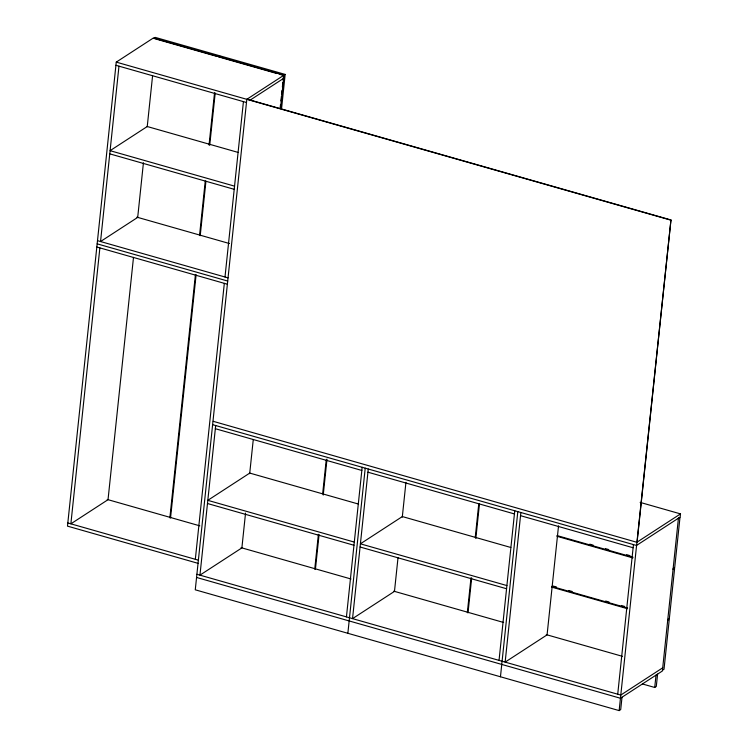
<?xml version="1.0" encoding="UTF-8"?>
<svg xmlns="http://www.w3.org/2000/svg" width="748" height="748" viewBox="0 0 748 748"><rect width="100%" height="100%" fill="white"/><g stroke="black" fill="none" stroke-linecap="round" stroke-linejoin="round"><path stroke-width="1.12" d="M280.463 108.544L283.969 75.174L153.415 37.97L116.258 62.121L67.488 526.134L198.042 563.337M99.877 247.887L70.873 523.834L108.03 499.683L133.499 257.359M118.979 66.161L100.541 241.539L137.697 217.388L143.429 162.802M147.216 126.795L152.592 75.698M169.861 517.822L195.434 274.479M199.529 235.527L205.261 180.988M209.047 145.018L214.536 92.799M170.535 518.018L196.116 274.666M200.212 235.723L205.943 181.184M209.721 145.206L215.209 92.995M195.331 559.298L224.325 283.352M224.998 277.003L243.427 101.625M215.676 425.537L199.95 575.147L241.885 547.891L245.54 513.1M280.173 107.918L280.537 104.44M280.902 100.961L281.398 96.314M281.641 93.996L282.005 90.517M282.37 87.03L282.856 82.392M283.099 80.073L283.586 75.426L285.156 74.407L281.5 109.227M249.682 473.662L253.217 440.03M314.74 569.163L318.396 534.343M322.669 493.708L326.212 460.039M315.413 569.359L319.078 534.53M323.23 495.064L327.007 459.066M346.436 616.894L362.163 467.285M347.857 633.294L365.22 468.155M368.268 469.024L352.542 618.633L394.476 591.378L398.011 557.737M402.284 517.149L405.94 482.357M467.332 612.649L470.997 577.821M475.27 537.195L478.804 503.526M468.014 612.846L471.67 578.017M475.822 538.541L479.487 503.713M499.038 660.381L514.764 510.762M500.459 676.781L517.812 511.632M520.87 512.502L505.143 662.12L547.078 634.865L558.532 525.844M617.726 694.2L633.444 544.591M283.969 75.174L246.812 99.325L195.265 589.807L619.148 710.6L670.956 219.949L637.1 542.113M622.009 697.23L620.709 709.581L619.148 710.6M642.41 683.962L654.724 687.468L656.024 675.117M657.595 674.098L656.295 686.449L654.724 687.468M678.436 518.196L662.382 670.993L620.438 698.249L196.565 577.456M640.138 502.385L680.512 513.895L680.175 517.064L636.501 545.46L212.619 424.668M153.714 38.419L155.275 37.4L219.875 55.81L218.313 56.829M249.411 100.587L283.632 78.353M213.217 421.32L636.838 542.281L680.512 513.895M678.399 518.551L679.969 517.532L674.696 567.639L673.135 568.658M673.06 569.368L674.621 568.349L669.357 618.456L667.796 619.475M667.721 620.176L669.282 619.157L664.018 669.264L662.447 670.283M662.709 667.814L620.775 695.07L196.892 574.277M285.156 74.407L220.557 56.007L218.986 57.016L276.91 73.528M154.827 38.737L217.201 56.511M279.135 74.164L282.473 75.109M247.074 99.157L670.956 219.949M116.258 62.121L670.694 220.118M115.921 65.291L246.485 102.495M238.06 152.405L147.244 126.524L110.096 150.675L234.545 186.14M109.76 153.854L234.208 189.319M136.875 217.154L229.496 243.549M97.492 240.669L228.047 277.873M97.156 243.848L227.719 281.052M96.829 247.018L227.383 284.221M215.34 428.707L361.836 470.455M367.932 472.194L514.428 513.941M520.533 515.681L633.117 547.76M589.77 544.17L593.117 545.124M605.403 548.621L608.75 549.574M626.618 554.661L629.966 555.624M557.017 535.568L632.939 557.204M556.942 536.279L632.864 557.915M358.217 503.993L249.748 473.082L207.813 500.337L354.3 542.085M510.819 547.48L402.34 516.569L360.405 543.824L506.901 585.572M553.174 586.067L556.521 587.021M568.798 590.527L572.155 591.481M605.646 601.027L608.994 601.981M621.279 605.478L624.627 606.432M551.678 586.385L627.6 608.021M551.603 587.087L627.525 608.722M207.477 503.516L353.972 545.264M360.069 547.003L506.564 588.751M107.207 499.449L199.819 525.844M241.071 547.658L351.036 578.999M393.672 591.144L503.628 622.476M546.264 634.631L622.401 656.323M67.825 522.964L198.379 560.168"/></g></svg>
